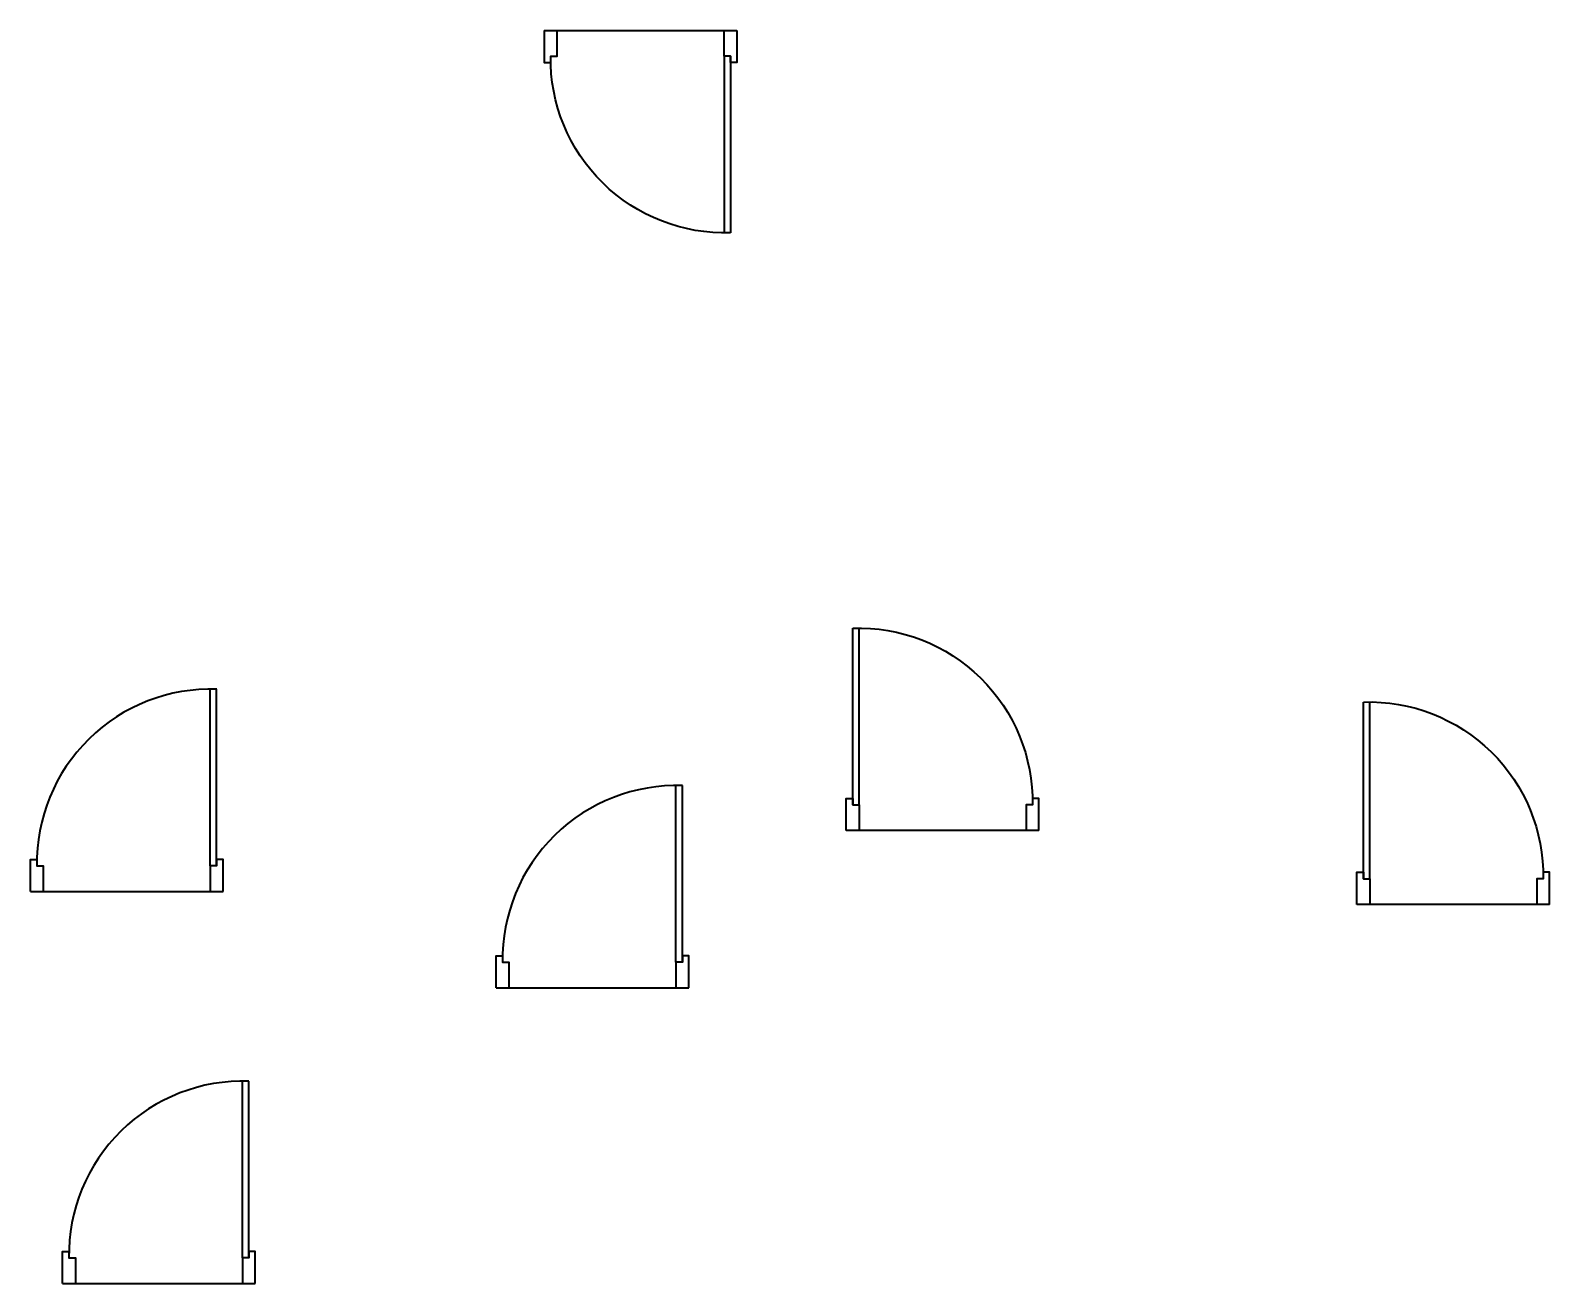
# Model space of a CAD drawing. Header units: inches. Extents: x -79350 to 491628, y -93215 to 155882.
# Drawn here: x -40033 to -39796.5, y -10256 to -10061 of the extents above; entities that cross this region are included whole.
import ezdxf

# ---------------------------------------------------------------- set-up
doc = ezdxf.new("R2010")
doc.units = ezdxf.units.IN
doc.header["$MEASUREMENT"] = 0
doc.layers.add('Door', color=7, linetype='Continuous', lineweight=40, true_color=0x763422)
doc.layers.add('Wall', color=7, linetype='Continuous')

# ---------------------------------------------------------------- blocks, each defined once
blk = doc.blocks.new('d30')
at = {"layer": 'Door', "ltscale": 0.3}
for p, q in [((37959.6, 7135.13), (37959.6, 7162.63)), ((37960.6, 7135.13), (37960.6, 7162.63)), ((37931.6, 7131.13), (37933.6, 7131.13)), ((37933.6, 7131.13), (37959.6, 7131.13)), ((37959.6, 7131.13), (37961.6, 7131.13))]:
    blk.add_line(p, q, dxfattribs=at)
for points in [[(37931.6, 7131.13), (37931.6, 7136.13), (37932.6, 7136.13), (37932.6, 7135.13), (37933.6, 7135.13), (37933.6, 7131.13)], [(37961.6, 7131.13), (37961.6, 7136.13), (37960.6, 7136.13), (37960.6, 7135.13), (37959.6, 7135.13), (37959.6, 7131.13)]]:
    blk.add_lwpolyline(points, dxfattribs=at)
blk.add_arc((37959.69, 7135.55), 27.09, 88.0728, 180.8948, dxfattribs=at)

msp = doc.modelspace()

# ---------------------------------------------------------------- block references
at = {"layer": 'Wall', "color": 7, "xscale": -1, "rotation": 180}
msp.add_blockref('d30', (-77884.6, -2929.85), dxfattribs=at)
at = {"layer": 'Wall', "color": 7, "xscale": -1}
for p in [(-1944.38, -17316.63), (-1864.88, -17328.13)]:
    msp.add_blockref('d30', p, dxfattribs=at)
at = {"layer": 'Wall', "color": 7}
for p in [(-77964.6, -17326.13), (-77892.1, -17341.13), (-77959.6, -17387.13)]:
    msp.add_blockref('d30', p, dxfattribs=at)

doc.saveas('drawing.dxf')
